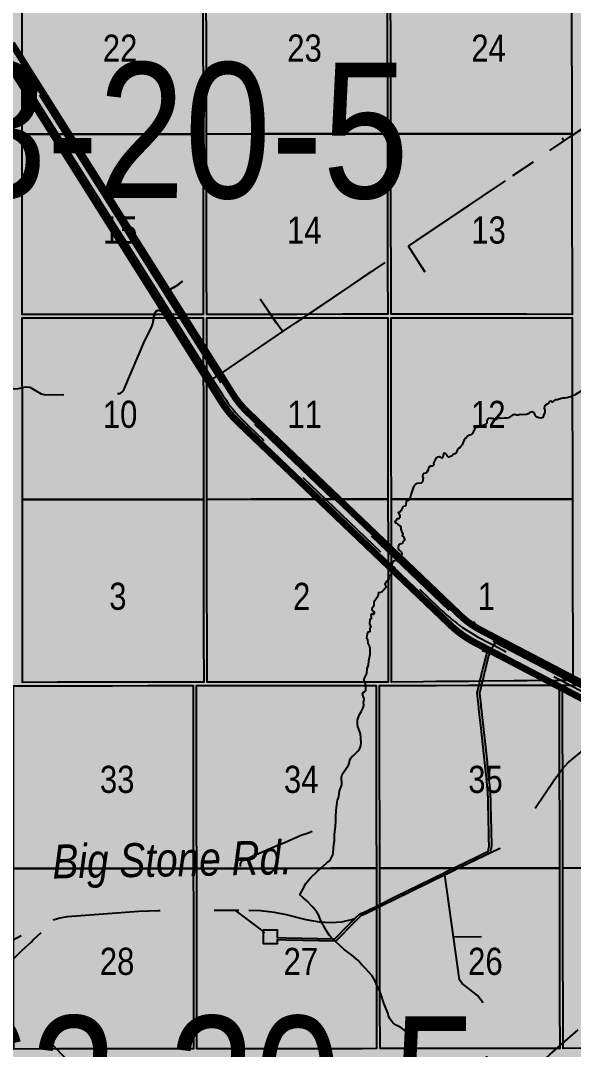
# Model space of a CAD drawing. Extents: x 507565 to 531726, y 6009554 to 6022365.
# Drawn here: x 523046.4 to 523209.6, y 6015680.3 to 6015983.8 of the extents above; entities that cross this region are included whole.
import ezdxf

# ---------------------------------------------------------------- set-up
doc = ezdxf.new("R2010")
doc.units = 0
doc.header["$LTSCALE"] = 5
doc.linetypes.add('DASHED2', pattern=[9.525, 6.35, -3.175])
for name, color, linetype in [('L-TITLEDB-T', 4, 'Continuous'), ('Quarters', 8, 'Continuous'), ('RoadSeg', 57, 'DASHED2'), ('ROE', 35, 'Continuous'), ('ROUTE-MAP-HWY', 2, 'Continuous'), ('T-WATER', 160, 'Continuous')]:
    doc.layers.add(name, color=color, linetype=linetype)
doc.layers.add('ROUTE-MAP-BACKGROUND-H', color=7, linetype='Continuous', true_color=0xf0ebff)
doc.styles.add('120', font='ARIALN.TTF', dxfattribs={"height": 13})
doc.styles.add('80L', font='ARIALN.TTF', dxfattribs={"height": 10})

msp = doc.modelspace()

# ---------------------------------------------------------------- hatches: boundary and pattern name
at = {"layer": 'ROUTE-MAP-BACKGROUND-H'}
h = msp.add_hatch(color=256, dxfattribs=at)
h.dxf.hatch_style = 1
h.paths.add_polyline_path([(523871.081, 6016124.178), (523873.071, 6015800.356), (523917.515, 6015800.58), (523923.823, 6014811.294), (522926.315, 6014807.962), (522925.895, 6015778.478), (522873.584, 6015778.442), (522873.69, 6016121.495)])

# ---------------------------------------------------------------- linework, layer by layer
at = {"layer": 'Quarters'}
for points in [[(523100.259, 6015963.727), (523100.274, 6015950.338), (523086.838, 6015950.328), (523073.403, 6015950.318), (523059.968, 6015950.308), (523046.867, 6015950.299), (523046.857, 6015963.688), (523046.847, 6015977.078), (523046.837, 6015990.467), (523046.827, 6016003.857), (523059.923, 6016003.867), (523073.353, 6016003.877), (523086.784, 6016003.887), (523100.214, 6016003.896), (523100.229, 6015990.507), (523100.244, 6015977.117), (523100.259, 6015963.727)], [(523154.665, 6015963.767), (523154.684, 6015950.378), (523141.249, 6015950.368), (523127.814, 6015950.358), (523114.378, 6015950.348), (523101.278, 6015950.338), (523101.263, 6015963.728), (523101.248, 6015977.118), (523101.233, 6015990.508), (523101.218, 6016003.897), (523114.314, 6016003.907), (523127.745, 6016003.917), (523141.175, 6016003.927), (523154.605, 6016003.936), (523154.625, 6015990.547), (523154.645, 6015977.157), (523154.665, 6015963.767)], [(523209.07, 6015963.752), (523209.095, 6015950.362), (523195.66, 6015950.366), (523182.224, 6015950.37), (523168.789, 6015950.374), (523155.689, 6015950.377), (523155.669, 6015963.767), (523155.649, 6015977.157), (523155.629, 6015990.547), (523155.61, 6016003.936), (523168.705, 6016003.932), (523182.136, 6016003.929), (523195.566, 6016003.925), (523208.997, 6016003.921), (523209.021, 6015990.531), (523209.046, 6015977.142), (523209.07, 6015963.752)], [(523100.318, 6015910.168), (523100.333, 6015897.114), (523086.893, 6015897.104), (523073.453, 6015897.094), (523060.012, 6015897.084), (523046.907, 6015897.075), (523046.898, 6015910.13), (523046.888, 6015923.519), (523046.877, 6015936.909), (523046.867, 6015950.299), (523059.968, 6015950.308), (523073.403, 6015950.318), (523086.838, 6015950.328), (523100.274, 6015950.338), (523100.288, 6015936.948), (523100.303, 6015923.558), (523100.318, 6015910.168)], [(523154.743, 6015910.208), (523154.762, 6015897.154), (523141.322, 6015897.144), (523127.882, 6015897.134), (523114.442, 6015897.124), (523101.337, 6015897.114), (523101.322, 6015910.169), (523101.308, 6015923.559), (523101.293, 6015936.949), (523101.278, 6015950.338), (523114.378, 6015950.348), (523127.814, 6015950.358), (523141.249, 6015950.368), (523154.684, 6015950.378), (523154.704, 6015936.988), (523154.724, 6015923.598), (523154.743, 6015910.208)], [(523209.169, 6015910.193), (523209.193, 6015897.138), (523195.752, 6015897.142), (523182.312, 6015897.146), (523168.872, 6015897.149), (523155.767, 6015897.153), (523155.748, 6015910.208), (523155.728, 6015923.598), (523155.708, 6015936.988), (523155.689, 6015950.377), (523168.789, 6015950.374), (523182.224, 6015950.37), (523195.66, 6015950.366), (523209.095, 6015950.362), (523209.12, 6015936.972), (523209.144, 6015923.583), (523209.169, 6015910.193)], [(523100.378, 6015855.94), (523100.393, 6015842.551), (523086.948, 6015842.541), (523073.503, 6015842.531), (523060.058, 6015842.522), (523046.948, 6015842.512), (523046.938, 6015855.902), (523046.928, 6015869.291), (523046.918, 6015882.681), (523046.908, 6015896.071), (523060.013, 6015896.08), (523073.454, 6015896.09), (523086.894, 6015896.1), (523100.334, 6015896.109), (523100.349, 6015882.72), (523100.363, 6015869.33), (523100.378, 6015855.94)], [(523154.823, 6015855.98), (523154.843, 6015842.59), (523141.398, 6015842.58), (523127.953, 6015842.571), (523114.508, 6015842.561), (523101.398, 6015842.551), (523101.383, 6015855.941), (523101.368, 6015869.331), (523101.353, 6015882.72), (523101.338, 6015896.11), (523114.443, 6015896.12), (523127.884, 6015896.129), (523141.324, 6015896.139), (523154.764, 6015896.149), (523154.784, 6015882.759), (523154.803, 6015869.37), (523154.823, 6015855.98)], [(523209.268, 6015855.964), (523209.293, 6015842.575), (523195.848, 6015842.578), (523182.403, 6015842.582), (523168.957, 6015842.586), (523155.847, 6015842.59), (523155.827, 6015855.98), (523155.808, 6015869.369), (523155.788, 6015882.759), (523155.768, 6015896.149), (523168.874, 6015896.145), (523182.314, 6015896.141), (523195.754, 6015896.137), (523209.194, 6015896.134), (523209.219, 6015882.744), (523209.244, 6015869.354), (523209.268, 6015855.964)], [(523100.438, 6015802.184), (523100.454, 6015788.596), (523098.33, 6015788.595), (523097.326, 6015788.594), (523087.004, 6015788.587), (523083.984, 6015788.585), (523073.554, 6015788.577), (523070.642, 6015788.575), (523060.104, 6015788.568), (523057.301, 6015788.566), (523046.989, 6015788.558), (523046.979, 6015802.146), (523046.969, 6015815.733), (523046.959, 6015829.123), (523046.948, 6015842.512), (523060.058, 6015842.522), (523073.503, 6015842.531), (523086.948, 6015842.541), (523100.393, 6015842.551), (523100.408, 6015829.161), (523100.423, 6015815.771), (523100.438, 6015802.184)], [(523154.903, 6015802.223), (523154.924, 6015788.636), (523152.346, 6015788.634), (523151.342, 6015788.633), (523141.473, 6015788.626), (523138.005, 6015788.624), (523128.023, 6015788.616), (523124.668, 6015788.614), (523114.573, 6015788.607), (523111.332, 6015788.604), (523101.458, 6015788.597), (523101.443, 6015802.185), (523101.427, 6015815.772), (523101.412, 6015829.162), (523101.398, 6015842.551), (523114.508, 6015842.561), (523127.953, 6015842.571), (523141.398, 6015842.58), (523154.843, 6015842.59), (523154.862, 6015829.201), (523154.882, 6015815.811), (523154.903, 6015802.223)], [(523165.348, 6015788.73), (523155.928, 6015788.645), (523155.907, 6015802.228), (523155.887, 6015815.811), (523155.867, 6015829.2), (523155.847, 6015842.59), (523168.957, 6015842.586), (523182.403, 6015842.582), (523195.848, 6015842.578), (523209.293, 6015842.575), (523209.317, 6015829.185), (523209.342, 6015815.795), (523209.366, 6015802.46), (523209.39, 6015789.125), (523206.362, 6015789.098), (523205.358, 6015789.089), (523195.941, 6015789.004), (523192.021, 6015788.969), (523182.492, 6015788.883), (523178.684, 6015788.849), (523169.042, 6015788.763), (523165.348, 6015788.73)], [(523057.347, 6015733.605), (523044.335, 6015733.591), (523044.325, 6015746.98), (523044.315, 6015760.369), (523044.305, 6015773.956), (523044.294, 6015787.543), (523045.985, 6015787.545), (523046.99, 6015787.546), (523057.301, 6015787.557), (523060.105, 6015787.56), (523070.643, 6015787.571), (523073.555, 6015787.574), (523083.985, 6015787.585), (523087.005, 6015787.588), (523097.327, 6015787.599), (523097.342, 6015774.011), (523097.356, 6015760.424), (523097.371, 6015747.035), (523097.385, 6015733.645), (523084.039, 6015733.632), (523070.693, 6015733.618), (523057.347, 6015733.605)], [(523151.4, 6015747.091), (523151.419, 6015733.702), (523138.078, 6015733.687), (523124.737, 6015733.673), (523111.395, 6015733.66), (523098.389, 6015733.646), (523098.375, 6015747.036), (523098.36, 6015760.425), (523098.346, 6015774.012), (523098.331, 6015787.6), (523100.455, 6015787.602), (523101.459, 6015787.603), (523111.333, 6015787.613), (523114.574, 6015787.617), (523124.67, 6015787.627), (523128.025, 6015787.631), (523138.006, 6015787.641), (523141.475, 6015787.645), (523151.343, 6015787.656), (523151.362, 6015774.068), (523151.381, 6015760.481), (523151.4, 6015747.091)], [(523205.43, 6015747.149), (523205.454, 6015733.759), (523192.112, 6015733.745), (523178.771, 6015733.731), (523165.43, 6015733.716), (523152.423, 6015733.703), (523152.404, 6015747.092), (523152.385, 6015760.482), (523152.366, 6015774.069), (523152.348, 6015787.657), (523154.925, 6015787.659), (523155.929, 6015787.661), (523165.349, 6015787.671), (523169.044, 6015787.674), (523178.686, 6015787.685), (523182.494, 6015787.689), (523192.023, 6015787.699), (523195.943, 6015787.703), (523205.36, 6015787.713), (523205.383, 6015774.126), (523205.406, 6015760.538), (523205.43, 6015747.149)], [(523219.464, 6015733.797), (523206.458, 6015733.762), (523206.434, 6015747.151), (523206.411, 6015760.541), (523206.387, 6015774.132), (523206.364, 6015787.723), (523209.393, 6015787.751), (523210.397, 6015787.761), (523219.365, 6015787.845), (523223.515, 6015787.884), (523232.701, 6015787.971), (523236.969, 6015788.011), (523246.037, 6015788.097), (523250.423, 6015788.138), (523259.373, 6015788.223), (523259.402, 6015774.454), (523259.431, 6015760.686), (523259.46, 6015747.296), (523259.488, 6015733.906), (523246.147, 6015733.87), (523232.805, 6015733.834), (523219.464, 6015733.797)], [(523097.428, 6015693.477), (523097.442, 6015680.422), (523084.092, 6015680.409), (523070.742, 6015680.396), (523057.391, 6015680.383), (523044.376, 6015680.37), (523044.366, 6015693.424), (523044.356, 6015706.813), (523044.346, 6015720.202), (523044.335, 6015733.591), (523057.347, 6015733.605), (523070.693, 6015733.618), (523084.039, 6015733.632), (523097.385, 6015733.645), (523097.399, 6015720.256), (523097.414, 6015706.866), (523097.428, 6015693.477)], [(523151.476, 6015693.533), (523151.495, 6015680.478), (523147.189, 6015680.473), (523138.149, 6015680.464), (523124.803, 6015680.45), (523111.457, 6015680.437), (523098.446, 6015680.423), (523098.432, 6015693.478), (523098.418, 6015706.868), (523098.404, 6015720.257), (523098.389, 6015733.646), (523111.395, 6015733.66), (523124.737, 6015733.673), (523138.078, 6015733.687), (523151.419, 6015733.702), (523151.438, 6015720.312), (523151.457, 6015706.922), (523151.476, 6015693.533)], [(523205.524, 6015693.59), (523205.547, 6015680.535), (523192.202, 6015680.521), (523178.856, 6015680.507), (523165.51, 6015680.493), (523152.499, 6015680.479), (523152.48, 6015693.534), (523152.461, 6015706.924), (523152.442, 6015720.313), (523152.423, 6015733.703), (523165.43, 6015733.716), (523178.771, 6015733.731), (523192.112, 6015733.745), (523205.454, 6015733.759), (523205.477, 6015720.369), (523205.501, 6015706.98), (523205.524, 6015693.59)], [(523219.563, 6015680.573), (523206.552, 6015680.538), (523206.529, 6015693.592), (523206.505, 6015706.982), (523206.481, 6015720.372), (523206.458, 6015733.762), (523219.464, 6015733.797), (523232.805, 6015733.834), (523246.147, 6015733.87), (523259.488, 6015733.906), (523259.516, 6015720.517), (523259.544, 6015707.127), (523259.573, 6015693.737), (523259.6, 6015680.682), (523246.254, 6015680.646), (523232.909, 6015680.61), (523219.563, 6015680.573)]]:
    msp.add_lwpolyline(points, close=True, dxfattribs=at)
at = {"layer": 'RoadSeg'}
for p, q in [((523049.996, 6015962.145), (523092.581, 6015894.614)), ((523174.223, 6015713.483), (523171.659, 6015731.732))]:
    msp.add_line(p, q, dxfattribs=at)
at = {"layer": 'RoadSeg', "flags": 128}
for points in [[(523010.052, 6015992.473), (523011.251, 6015992.34), (523014.448, 6015992.407), (523015.114, 6015992.573), (523018.91, 6015995.437), (523019.343, 6015995.803), (523019.643, 6015996.636), (523019.676, 6016000.232), (523020.009, 6016001.131), (523021.607, 6016002.33), (523023.862, 6016003.716), (523049.996, 6015962.145), (523051.395, 6015962.937), (523025.18, 6016004.526), (523013.709, 6016022.752), (523012.368, 6016021.921), (523000.846, 6016040.193), (523000.145, 6016041.314), (522999.44, 6016042.467), (522998.844, 6016043.485), (522998.202, 6016044.643), (522997.662, 6016045.667), (522997.069, 6016046.831), (522996.523, 6016047.967), (522995.993, 6016049.134), (522995.511, 6016050.247), (522995.042, 6016051.377), (522989.437, 6016064.997), (522983.405, 6016079.663), (522966.076, 6016121.744)], [(523094.435, 6015894.616), (523051.395, 6015962.937), (523052.31, 6015963.535), (523053.742, 6015964.335), (523054.142, 6015964.201)], [(523206.258, 6015949.249), (523206.89, 6015948.317), (523208.722, 6015949.582), (523226.671, 6015961.704), (523229.435, 6015957.641)], [(523123.806, 6015892.039), (523143.72, 6015905.46), (523160.903, 6015917.215), (523206.89, 6015948.317)], [(523062.704, 6015941.993), (523102.998, 6015878.094), (523104.323, 6015878.922), (523107.774, 6015873.443), (523108.308, 6015872.617), (523108.866, 6015871.795), (523109.542, 6015870.869), (523110.325, 6015869.901), (523111.048, 6015869.057), (523111.874, 6015868.178), (523112.846, 6015867.234), (523113.876, 6015866.252), (523174.63, 6015808.19), (523175.483, 6015807.389), (523176.253, 6015806.685), (523176.99, 6015806.058), (523177.751, 6015805.46), (523178.539, 6015804.889), (523179.474, 6015804.264), (523180.324, 6015803.733), (523181.189, 6015803.228), (523182.321, 6015802.615), (523183.233, 6015802.128), (523186.616, 6015800.36), (523245.594, 6015769.509), (523335.105, 6015722.772), (523351.049, 6015714.387), (523384.331, 6015696.995), (523391.076, 6015693.468), (523391.95, 6015693.009), (523392.77, 6015692.56), (523393.5, 6015692.132), (523394.323, 6015691.625), (523395.172, 6015691.077), (523462.862, 6015646.166), (523462.012, 6015644.777), (523475.104, 6015636.091), (523474.525, 6015635.294)], [(523096.031, 6015894.619), (523090.472, 6015903.362), (523090.239, 6015903.928), (523090.439, 6015904.427), (523092.637, 6015905.626), (523094.235, 6015906.925), (523092.637, 6015905.626), (523090.439, 6015904.427), (523090.239, 6015903.928), (523090.472, 6015903.362), (523097.799, 6015891.84), (523101.728, 6015885.346), (523105.624, 6015879.718), (523105.225, 6015879.452), (523104.323, 6015878.922), (523064.588, 6015941.995)], [(523127.702, 6015894.665), (523143.72, 6015905.46), (523160.903, 6015917.215), (523165.731, 6015909.689), (523160.903, 6015917.215), (523197.819, 6015942.182)], [(523029.701, 6015894.523), (523029.466, 6015895.669), (523029.733, 6015901.996), (523029.599, 6015904.361), (523026.403, 6015910.987), (523025.57, 6015912.053), (523024.538, 6015912.919), (523017.445, 6015917.647), (523014.648, 6015920.378), (523014.181, 6015921.111), (523012.483, 6015926.439), (523010.518, 6015930.734), (523012.483, 6015926.439), (523014.181, 6015921.111), (523014.648, 6015920.378), (523017.445, 6015917.647), (523024.538, 6015912.919), (523025.57, 6015912.053), (523026.403, 6015910.987), (523029.599, 6015904.361), (523029.733, 6015901.996), (523029.466, 6015895.669), (523029.733, 6015894.371), (523030.565, 6015892.905), (523038.99, 6015880.517), (523041.887, 6015876.721), (523043.219, 6015875.689), (523044.551, 6015875.156), (523045.75, 6015875.256), (523047.848, 6015875.756), (523049.113, 6015875.622), (523052.443, 6015873.724), (523053.742, 6015873.391), (523075.82, 6015873.824), (523076.42, 6015874.224), (523076.853, 6015874.823), (523083.113, 6015889.375), (523084.978, 6015893.105), (523085.411, 6015894.304), (523085.744, 6015896.468), (523086.077, 6015897.468), (523086.41, 6015898.034), (523087.209, 6015898.366), (523088.108, 6015898.033), (523089.14, 6015896.768), (523101.095, 6015877.754), (523101.562, 6015877.454), (523102.227, 6015877.587), (523102.998, 6015878.094), (523105.487, 6015874.126), (523106.17, 6015873.07), (523106.845, 6015872.071), (523107.609, 6015870.986), (523108.304, 6015870.06), (523109.112, 6015869.052), (523109.947, 6015868.068), (523110.729, 6015867.205), (523111.621, 6015866.282), (523112.573, 6015865.339), (523113.516, 6015864.432), (523169.654, 6015810.778), (523170.583, 6015809.9), (523171.417, 6015809.126), (523172.31, 6015808.324), (523173.186, 6015807.572), (523174.101, 6015806.824), (523175.03, 6015806.1), (523176.008, 6015805.369), (523176.879, 6015804.754), (523177.898, 6015804.074), (523178.925, 6015803.423), (523180.148, 6015802.679), (523181.308, 6015802.026), (523182.425, 6015801.428), (523183.554, 6015800.83), (523186.128, 6015799.483), (523245.152, 6015768.598), (523244.486, 6015767.33), (523244.986, 6015766.963), (523257.24, 6015760.47)], [(523105.624, 6015879.718), (523123.806, 6015892.039), (523122.707, 6015893.405), (523113.217, 6015907.458), (523121.862, 6015894.656)], [(523090.497, 6015894.611), (523089.14, 6015896.768), (523088.108, 6015898.033), (523087.209, 6015898.366), (523086.41, 6015898.034), (523086.077, 6015897.468), (523085.744, 6015896.468), (523085.457, 6015894.603)], [(523182.648, 6015797.966), (523183.913, 6015797.6), (523184.379, 6015797.633), (523185.112, 6015798.133), (523185.412, 6015798.566), (523186.128, 6015799.483), (523186.616, 6015800.36), (523186.944, 6015801.529), (523186.377, 6015802.262), (523180.65, 6015805.359), (523180.317, 6015805.659), (523180.184, 6015806.025), (523180.45, 6015806.558)], [(523221.543, 6015748.449), (523221.776, 6015750.646), (523222.308, 6015751.579), (523235.029, 6015764.533), (523236.128, 6015765.865), (523238.359, 6015769.361), (523226.604, 6015775.488), (523225.672, 6015775.755), (523224.206, 6015775.854), (523222.408, 6015775.255), (523211.786, 6015768.062), (523208.289, 6015765.232), (523206.757, 6015763.533), (523203.76, 6015759.471), (523193.304, 6015744.086), (523191.839, 6015742.355), (523190.973, 6015741.589), (523190.041, 6015740.823), (523187.709, 6015739.457), (523171.659, 6015731.732), (523146.717, 6015719.444), (523144.352, 6015718.545), (523141.122, 6015717.812), (523138.125, 6015717.579), (523134.629, 6015717.845), (523130.666, 6015718.478), (523124.938, 6015719.943), (523121.309, 6015720.676), (523117.213, 6015721.109), (523110.852, 6015721.375), (523110.686, 6015722.641), (523110.719, 6015724.739), (523111.052, 6015731.266), (523111.352, 6015734.962), (523111.652, 6015735.728), (523112.151, 6015736.094), (523122.541, 6015740.623), (523124.106, 6015741.156), (523129.467, 6015743.52), (523131.099, 6015744.019), (523132.431, 6015744.619)], [(523056.073, 6015718.478), (523058.038, 6015719.077), (523060.302, 6015719.511), (523081.315, 6015721.076), (523087.009, 6015721.242), (523109.753, 6015721.375), (523110.852, 6015721.375)], [(523118.511, 6015714.515), (523117.179, 6015715.714), (523109.753, 6015721.375)], [(523137.992, 6015607.921), (523139.99, 6015626.003), (523140.29, 6015629.999), (523139.291, 6015629.999), (523119.81, 6015632.131), (523115.881, 6015632.697), (523114.349, 6015633.229), (523113.416, 6015633.962), (523110.519, 6015636.826), (523106.823, 6015640.356), (523088.441, 6015658.271), (523081.248, 6015665.897), (523080.149, 6015666.796), (523079.483, 6015667.163), (523077.985, 6015667.429), (523070.559, 6015667.395), (523069.094, 6015668.128), (523053.576, 6015683.879), (523051.944, 6015685.444), (523048.248, 6015688.441), (523036.792, 6015699.663), (523046.782, 6015709.454), (523049.679, 6015711.951), (523050.013, 6015712.484), (523055.74, 6015717.646), (523056.073, 6015718.478), (523053.576, 6015717.346), (523030.066, 6015705.125), (523013.382, 6015696.8), (522995.5, 6015689.107), (522993.402, 6015688.075), (522991.104, 6015686.643), (522974.254, 6015675.987), (522969.726, 6015673.223), (522969.226, 6015673.156), (522960.501, 6015667.595), (522955.107, 6015663.632), (522948.014, 6015658.005), (522946.182, 6015656.306), (522938.556, 6015650.446), (522929.366, 6015643.486), (522926.935, 6015641.222), (522925.955, 6015639.983)], [(523185.345, 6015646.583), (523184.313, 6015671.957), (523184.246, 6015673.19), (523183.58, 6015692.204), (523182.848, 6015694.069), (523181.283, 6015696.2), (523176.787, 6015699.663), (523175.921, 6015700.796), (523174.223, 6015713.483), (523182.448, 6015713.55)], [(523184.313, 6015671.957), (523195.302, 6015672.424), (523195.968, 6015672.657), (523202.595, 6015678.751), (523215.049, 6015689.54), (523215.682, 6015689.807)]]:
    msp.add_lwpolyline(points, dxfattribs=at)
at = {"layer": 'ROE'}
msp.add_lwpolyline([(523144.907, 6015717.731), (523139.467, 6015712.191), (523124.763, 6015712.511), (523122.129, 6015712.569), (523122.129, 6015712.319), (523122.13, 6015711.451), (523118.519, 6015711.446), (523118.072, 6015711.446), (523118.071, 6015712.086), (523118.07, 6015712.963), (523118.07, 6015713.486), (523118.069, 6015714.57), (523118.068, 6015715.421), (523118.067, 6015715.502), (523120.604, 6015715.506), (523122.128, 6015715.508), (523122.127, 6015714.495), (523122.128, 6015713.239), (523124.762, 6015713.18), (523138.851, 6015712.868), (523139.192, 6015712.861), (523143.41, 6015717.195), (523143.491, 6015717.279), (523143.734, 6015717.528), (523143.807, 6015717.603), (523144.536, 6015718.321), (523145.57, 6015719.339), (523146.405, 6015720.164), (523146.425, 6015720.175), (523146.712, 6015720.302), (523147.007, 6015720.427), (523147.066, 6015720.454), (523147.085, 6015720.462), (523147.985, 6015720.879), (523151.435, 6015722.533), (523151.739, 6015722.679), (523152.438, 6015723.029), (523156.874, 6015725.247), (523171.826, 6015732.558), (523172.141, 6015732.712), (523174.214, 6015733.725), (523178.768, 6015735.952), (523180.45, 6015736.774), (523180.898, 6015736.993), (523183.68, 6015738.354), (523184.391, 6015738.705), (523184.477, 6015739.134), (523184.525, 6015739.371), (523184.531, 6015739.405), (523184.547, 6015739.484), (523184.577, 6015739.634), (523184.597, 6015739.733), (523184.672, 6015740.106), (523184.698, 6015740.238), (523184.638, 6015742.569), (523184.636, 6015742.625), (523184.612, 6015743.555), (523184.611, 6015743.61), (523184.604, 6015744.195), (523184.589, 6015745.389), (523184.565, 6015747.206), (523184.554, 6015748.088), (523184.551, 6015748.302), (523184.551, 6015748.324), (523184.533, 6015748.972), (523184.452, 6015752.112), (523184.434, 6015752.779), (523184.421, 6015753.28), (523184.397, 6015754.232), (523184.395, 6015754.279), (523184.372, 6015754.781), (523184.348, 6015755.295), (523184.325, 6015755.802), (523184.31, 6015756.134), (523184.267, 6015757.076), (523183.892, 6015760.515), (523183.615, 6015763.062), (523183.518, 6015763.948), (523182.221, 6015775.848), (523182.149, 6015776.51), (523181.689, 6015780.73), (523181.635, 6015781.225), (523181.57, 6015781.821), (523181.527, 6015782.219), (523181.459, 6015782.84), (523181.176, 6015785.44), (523181.72, 6015787.688), (523182.008, 6015788.879), (523182.438, 6015790.66), (523182.488, 6015790.866), (523182.597, 6015791.315), (523182.742, 6015791.915), (523182.861, 6015792.408), (523183.297, 6015794.21), (523183.414, 6015794.693), (523183.912, 6015796.75), (523184.376, 6015797.609), (523184.649, 6015798.114), (523185.243, 6015797.803), (523184.542, 6015796.507), (523183.505, 6015792.214), (523183.487, 6015792.141), (523183.367, 6015791.649), (523183.222, 6015791.049), (523182.699, 6015788.885), (523182.493, 6015788.035), (523182.409, 6015787.689), (523181.855, 6015785.396), (523182.236, 6015781.894), (523182.301, 6015781.298), (523182.355, 6015780.802), (523184.077, 6015765.004), (523184.174, 6015764.118), (523184.566, 6015760.516), (523184.825, 6015758.139), (523184.916, 6015757.301), (523184.935, 6015757.128), (523184.937, 6015757.101), (523184.979, 6015756.161), (523184.995, 6015755.829), (523185.018, 6015755.322), (523185.041, 6015754.822), (523185.044, 6015754.756), (523185.066, 6015754.254), (523185.09, 6015753.255), (523185.101, 6015752.755), (523185.115, 6015752.088), (523185.185, 6015748.989), (523185.376, 6015740.454), (523185.38, 6015740.271), (523185.284, 6015739.777), (523185.189, 6015739.286), (523185.15, 6015739.08), (523185.12, 6015738.923), (523185.075, 6015738.692), (523184.982, 6015738.216), (523184.6, 6015738.028), (523178.769, 6015735.18), (523175.796, 6015733.727), (523172.244, 6015731.991), (523171.929, 6015731.838), (523152.439, 6015722.316), (523151.436, 6015721.825), (523148.274, 6015720.281), (523146.824, 6015719.634), (523145.975, 6015718.797), (523145.73, 6015718.556), (523145.416, 6015718.247), (523145.338, 6015718.169), (523144.961, 6015717.786), (523144.907, 6015717.731)], close=True, dxfattribs=at)
at = {"layer": 'ROUTE-MAP-HWY', "const_width": 2}
for points in [[(523043.818, 6015977.075), (523045.845, 6015973.86), (523046.851, 6015972.265), (523049.729, 6015967.699), (523052.17, 6015963.826), (523052.255, 6015963.692), (523052.528, 6015963.259), (523057.528, 6015955.327), (523058.582, 6015953.654), (523059.467, 6015952.252), (523060.692, 6015950.308), (523063.786, 6015945.4), (523064.053, 6015944.976), (523068.907, 6015937.276), (523073.422, 6015930.114), (523076.939, 6015924.534), (523077.565, 6015923.541), (523078.942, 6015921.357), (523088.572, 6015906.081), (523089.8, 6015904.132), (523093.223, 6015898.703), (523093.489, 6015898.28), (523094.228, 6015897.109), (523094.86, 6015896.105), (523098.31, 6015890.633), (523100.343, 6015887.407), (523101.35, 6015885.808), (523103.672, 6015882.126), (523103.907, 6015881.753), (523103.981, 6015881.636), (523104.027, 6015881.563), (523104.211, 6015881.272), (523104.26, 6015881.194), (523104.313, 6015881.109), (523104.53, 6015880.765), (523104.58, 6015880.686), (523104.797, 6015880.342), (523104.847, 6015880.263), (523105.117, 6015879.834), (523105.167, 6015879.755), (523105.475, 6015879.267), (523105.522, 6015879.191), (523105.661, 6015878.971), (523109.021, 6015873.641), (523109.128, 6015873.472), (523109.154, 6015873.432), (523109.264, 6015873.262), (523109.289, 6015873.225), (523109.402, 6015873.053), (523109.425, 6015873.018), (523109.541, 6015872.845), (523109.563, 6015872.813), (523109.683, 6015872.639), (523109.703, 6015872.609), (523109.826, 6015872.433), (523109.845, 6015872.406), (523109.971, 6015872.229), (523109.988, 6015872.205), (523110.117, 6015872.027), (523110.134, 6015872.004), (523110.266, 6015871.825), (523110.28, 6015871.805), (523110.416, 6015871.625), (523110.429, 6015871.607), (523110.568, 6015871.426), (523110.579, 6015871.411), (523110.721, 6015871.229), (523110.731, 6015871.216), (523110.883, 6015871.024), (523111.039, 6015870.831), (523111.196, 6015870.64), (523111.355, 6015870.449), (523111.516, 6015870.26), (523111.679, 6015870.073), (523111.843, 6015869.886), (523112.008, 6015869.702), (523112.175, 6015869.518), (523112.342, 6015869.338), (523112.5, 6015869.172), (523112.522, 6015869.148), (523112.658, 6015869.006), (523112.696, 6015868.968), (523112.818, 6015868.842), (523112.871, 6015868.789), (523112.98, 6015868.679), (523113.047, 6015868.611), (523113.142, 6015868.517), (523113.226, 6015868.436), (523113.306, 6015868.357), (523113.405, 6015868.261), (523113.471, 6015868.198), (523125.818, 6015856.403), (523127.937, 6015854.378), (523139.757, 6015843.087), (523140.288, 6015842.579), (523152.698, 6015830.724), (523152.962, 6015830.472), (523153.14, 6015830.302), (523154.863, 6015828.656), (523155.869, 6015827.695), (523166.167, 6015817.857), (523168.313, 6015815.806), (523169.631, 6015814.547), (523169.776, 6015814.409), (523174.685, 6015809.718), (523175.03, 6015809.388), (523175.567, 6015808.878), (523176.02, 6015808.444), (523176.046, 6015808.42), (523176.146, 6015808.325), (523176.22, 6015808.255), (523176.325, 6015808.157), (523176.396, 6015808.092), (523176.505, 6015807.992), (523176.573, 6015807.93), (523176.687, 6015807.827), (523176.751, 6015807.77), (523176.87, 6015807.665), (523176.931, 6015807.611), (523177.054, 6015807.504), (523177.112, 6015807.454), (523177.24, 6015807.344), (523177.294, 6015807.298), (523177.427, 6015807.186), (523177.478, 6015807.144), (523177.616, 6015807.03), (523177.663, 6015806.991), (523177.806, 6015806.876), (523177.849, 6015806.841), (523177.997, 6015806.723), (523178.037, 6015806.691), (523178.19, 6015806.572), (523178.226, 6015806.544), (523178.384, 6015806.422), (523178.416, 6015806.397), (523178.579, 6015806.275), (523178.607, 6015806.253), (523178.775, 6015806.129), (523178.8, 6015806.11), (523178.973, 6015805.984), (523178.994, 6015805.969), (523179.172, 6015805.842), (523179.189, 6015805.83), (523179.341, 6015805.724), (523179.384, 6015805.694), (523179.542, 6015805.585), (523179.579, 6015805.559), (523179.745, 6015805.447), (523179.77, 6015805.43), (523179.782, 6015805.422), (523179.949, 6015805.311), (523179.966, 6015805.3), (523179.982, 6015805.289), (523180.135, 6015805.19), (523180.163, 6015805.172), (523180.184, 6015805.159), (523180.361, 6015805.045), (523180.386, 6015805.03), (523180.561, 6015804.919), (523180.589, 6015804.902), (523180.761, 6015804.796), (523180.794, 6015804.776), (523180.962, 6015804.675), (523181, 6015804.652), (523181.164, 6015804.555), (523181.203, 6015804.533), (523181.367, 6015804.437), (523181.412, 6015804.411), (523181.571, 6015804.319), (523181.622, 6015804.291), (523181.777, 6015804.205), (523181.833, 6015804.174), (523181.983, 6015804.092), (523182.045, 6015804.059), (523182.19, 6015803.981), (523182.266, 6015803.94), (523182.398, 6015803.87), (523182.415, 6015803.861), (523182.467, 6015803.834), (523183.746, 6015803.165), (523187.426, 6015801.242), (523187.658, 6015801.121), (523198.761, 6015795.312), (523199.823, 6015794.757), (523200.265, 6015794.526), (523209.389, 6015789.753), (523209.714, 6015789.584), (523210.395, 6015789.228), (523210.585, 6015789.128), (523213.151, 6015787.786)], [(523212.882, 6015783.348), (523206.366, 6015786.756), (523205.361, 6015787.281), (523204.537, 6015787.712), (523201.965, 6015789.058), (523198.362, 6015790.942), (523197.92, 6015791.173), (523196.88, 6015791.717), (523186.73, 6015797.025), (523186.582, 6015797.102), (523185.928, 6015797.445), (523185.337, 6015797.754), (523185.243, 6015797.803), (523184.649, 6015798.114), (523184.62, 6015798.128), (523184.515, 6015798.184), (523184.059, 6015798.422), (523182.475, 6015799.251), (523181.866, 6015799.569), (523180.517, 6015800.275), (523180.386, 6015800.344), (523180.276, 6015800.402), (523180.139, 6015800.476), (523180.035, 6015800.532), (523179.893, 6015800.61), (523179.796, 6015800.664), (523179.648, 6015800.747), (523179.558, 6015800.797), (523179.405, 6015800.885), (523179.321, 6015800.933), (523179.162, 6015801.026), (523179.085, 6015801.071), (523178.921, 6015801.168), (523178.85, 6015801.211), (523178.681, 6015801.313), (523178.617, 6015801.352), (523178.443, 6015801.46), (523178.385, 6015801.496), (523178.205, 6015801.609), (523178.154, 6015801.642), (523177.969, 6015801.76), (523177.924, 6015801.79), (523177.734, 6015801.913), (523177.695, 6015801.939), (523177.501, 6015802.069), (523177.468, 6015802.091), (523177.269, 6015802.226), (523177.242, 6015802.244), (523177.038, 6015802.385), (523177.017, 6015802.4), (523176.809, 6015802.546), (523176.794, 6015802.557), (523176.573, 6015802.715), (523176.352, 6015802.877), (523176.132, 6015803.04), (523175.914, 6015803.206), (523175.698, 6015803.371), (523175.685, 6015803.382), (523175.483, 6015803.54), (523175.464, 6015803.555), (523175.27, 6015803.71), (523175.245, 6015803.73), (523175.058, 6015803.882), (523175.028, 6015803.907), (523174.847, 6015804.056), (523174.812, 6015804.086), (523174.638, 6015804.232), (523174.598, 6015804.266), (523174.43, 6015804.409), (523174.385, 6015804.449), (523174.224, 6015804.589), (523174.174, 6015804.633), (523174.02, 6015804.77), (523173.964, 6015804.819), (523173.817, 6015804.952), (523173.757, 6015805.007), (523173.615, 6015805.137), (523173.581, 6015805.169), (523173.415, 6015805.323), (523173.217, 6015805.511), (523172.85, 6015805.861), (523172.256, 6015806.43), (523171.896, 6015806.776), (523163.364, 6015814.924), (523162.437, 6015815.808), (523155.877, 6015822.075), (523154.872, 6015823.036), (523150.159, 6015827.538), (523149.331, 6015828.329), (523148.553, 6015829.072), (523136.953, 6015840.154), (523134.419, 6015842.575), (523127.945, 6015848.76), (523123.015, 6015853.469), (523110.668, 6015865.264), (523110.472, 6015865.453), (523110.278, 6015865.643), (523110.085, 6015865.835), (523109.893, 6015866.029), (523109.704, 6015866.224), (523109.516, 6015866.421), (523109.329, 6015866.62), (523109.145, 6015866.82), (523108.961, 6015867.021), (523108.78, 6015867.224), (523108.6, 6015867.429), (523108.422, 6015867.635), (523108.246, 6015867.842), (523108.071, 6015868.051), (523107.899, 6015868.262), (523107.727, 6015868.474), (523107.558, 6015868.687), (523107.391, 6015868.902), (523107.225, 6015869.118), (523107.061, 6015869.334), (523106.906, 6015869.544), (523106.753, 6015869.754), (523106.601, 6015869.965), (523106.451, 6015870.178), (523106.303, 6015870.392), (523106.157, 6015870.607), (523106.012, 6015870.823), (523105.869, 6015871.04), (523105.728, 6015871.258), (523105.588, 6015871.478), (523102.124, 6015876.973), (523101.358, 6015878.188), (523100.352, 6015879.784), (523094.877, 6015888.47), (523090.066, 6015896.101), (523089.433, 6015897.105), (523088.258, 6015898.973), (523087.903, 6015899.537), (523087.806, 6015899.691), (523087.049, 6015900.891), (523085.139, 6015903.917), (523075.509, 6015919.193), (523073.429, 6015922.493), (523072.77, 6015923.538), (523065.474, 6015935.113), (523060.623, 6015942.808), (523060.357, 6015943.229), (523060.091, 6015943.652), (523056.034, 6015950.088), (523055.897, 6015950.305), (523046.857, 6015964.646), (523046.296, 6015965.536), (523045.851, 6015966.241), (523044.704, 6015968.061)]]:
    msp.add_lwpolyline(points, dxfattribs=at)
at = {"layer": 'T-WATER', "linetype": 'Continuous', "flags": 128}
for points in [[(523209.325, 6015873.275), (523209.565, 6015873.26), (523210.114, 6015873.389), (523210.329, 6015873.536), (523211.318, 6015874.212), (523211.786, 6015874.447), (523212.185, 6015874.717), (523212.449, 6015875.132), (523212.683, 6015875.374)], [(523209.325, 6015873.275), (523208.693, 6015872.781), (523207.634, 6015872.473), (523207.079, 6015872.372), (523206.476, 6015872.371), (523205.363, 6015872.12), (523204.843, 6015871.925), (523204.21, 6015871.884), (523203.808, 6015871.613), (523203.429, 6015871.256), (523202.963, 6015871.48), (523202.504, 6015871.362), (523202.2, 6015870.938), (523201.821, 6015870.631), (523201.376, 6015870.379), (523201.205, 6015870.182), (523201.056, 6015870.011), (523200.975, 6015869.421), (523201.098, 6015868.861), (523201.108, 6015868.24), (523200.714, 6015867.252), (523200.559, 6015866.691), (523200.027, 6015866.54), (523199.399, 6015866.575), (523198.903, 6015866.774), (523198.526, 6015867.119), (523198.011, 6015868.053), (523197.58, 6015868.357), (523197.03, 6015868.305), (523196.581, 6015868.059), (523196.183, 6015867.767), (523195.715, 6015867.541), (523194.453, 6015867.512), (523193.835, 6015867.586), (523193.349, 6015867.397), (523192.752, 6015867.43), (523192.191, 6015867.546), (523191.721, 6015867.479), (523191.324, 6015867.16), (523190.457, 6015866.626), (523189.932, 6015866.482), (523189.25, 6015866.495), (523188.109, 6015866.416), (523187.612, 6015866.623), (523187.131, 6015866.416), (523186.725, 6015866.129), (523185.649, 6015866.365), (523185.139, 6015866.404), (523184.623, 6015866.507), (523184.26, 6015866.176), (523184.066, 6015865.682), (523183.995, 6015865.037), (523183.609, 6015864.676), (523183.111, 6015864.478), (523182.453, 6015864.118), (523182.243, 6015864.004), (523181.771, 6015863.809), (523181.152, 6015863.792), (523180.659, 6015863.615), (523180.396, 6015863.262), (523180.228, 6015862.765), (523179.682, 6015861.899), (523179.282, 6015861.616), (523178.757, 6015861.445), (523178.348, 6015861.153), (523177.998, 6015860.82), (523177.6, 6015860.54), (523177.296, 6015860.152), (523176.707, 6015858.661), (523176.478, 6015858.225), (523176.125, 6015857.87), (523175.695, 6015857.595), (523175.356, 6015857.234), (523174.955, 6015856.239), (523174.559, 6015855.935), (523174.053, 6015855.753), (523173.757, 6015855.381), (523172.796, 6015854.947), (523172.408, 6015855.257), (523172.181, 6015855.701), (523171.859, 6015856.098), (523171.34, 6015856.137), (523171.154, 6015855.628), (523171.085, 6015854.996), (523170.832, 6015854.657), (523169.932, 6015855.119), (523169.393, 6015854.978), (523169.02, 6015854.681), (523168.814, 6015854.165), (523168.307, 6015853.237), (523168.346, 6015852.692)], [(523168.346, 6015852.692), (523167.992, 6015852.385), (523167.358, 6015852.35), (523166.948, 6015852.08), (523166.583, 6015851.051), (523166.353, 6015850.587), (523165.946, 6015850.301), (523165.434, 6015850.133), (523165.114, 6015849.78), (523164.99, 6015849.246), (523165.212, 6015848.797), (523165.001, 6015847.669), (523164.613, 6015847.361), (523163.457, 6015847.269), (523163.069, 6015846.991), (523162.416, 6015846.285), (523161.684, 6015844.212), (523161.502, 6015843.359), (523161.439, 6015843.047), (523161.186, 6015842.606), (523160.869, 6015842.257), (523160.356, 6015842.109), (523160.191, 6015841.578), (523159.983, 6015840.557), (523159.473, 6015840.395), (523159.121, 6015840.082), (523158.632, 6015839.181), (523158.352, 6015838.794), (523157.879, 6015838.691), (523158.304, 6015837.764), (523158.377, 6015837.173), (523158.05, 6015836.817), (523157.458, 6015836.812), (523157.23, 6015836.35), (523156.911, 6015835.981), (523157.202, 6015835.626), (523157.627, 6015835.385), (523157.971, 6015835.056), (523158.373, 6015834.785), (523158.637, 6015834.374), (523158.684, 6015833.754), (523158.822, 6015833.211), (523159.227, 6015832.308), (523159.046, 6015831.823), (523159.384, 6015831.459), (523159.591, 6015830.988), (523159.861, 6015830.573), (523159.21, 6015829.947), (523159.009, 6015829.475), (523158.461, 6015829.342), (523158.045, 6015829.103), (523157.809, 6015828.655), (523157.83, 6015828.061), (523158.108, 6015827.659), (523158.481, 6015827.347), (523158.796, 6015826.969), (523158.941, 6015826.458), (523158.821, 6015825.941), (523158.721, 6015825.836), (523157.514, 6015824.547), (523157.007, 6015824.391), (523156.429, 6015824.3), (523156.233, 6015823.793), (523155.967, 6015823.384), (523155.987, 6015822.952), (523156.827, 6015822.387), (523156.776, 6015822.095), (523156.738, 6015821.877), (523156.387, 6015821.541), (523156.111, 6015821.129), (523155.999, 6015820.848), (523155.797, 6015820.36), (523155.485, 6015819.98), (523155.105, 6015820.286), (523154.99, 6015819.906), (523154.964, 6015819.814), (523154.991, 6015819.697), (523155.092, 6015819.267), (523155.03, 6015818.687), (523154.993, 6015818.678), (523154.686, 6015818.603), (523154.386, 6015818.446), (523154.246, 6015817.883), (523153.909, 6015817.542), (523154.154, 6015817.165), (523154.304, 6015816.759), (523154.177, 6015816.561), (523153.764, 6015815.941), (523153.384, 6015815.666), (523153.095, 6015815.266), (523152.634, 6015815.073)], [(523152.634, 6015815.073), (523152.038, 6015814.991), (523151.837, 6015813.891), (523150.668, 6015812.246), (523150.714, 6015811.674), (523150.625, 6015811.119), (523150.096, 6015810.25), (523150.19, 6015809.738), (523150.614, 6015809.483), (523150.828, 6015809.013), (523150.527, 6015808.623), (523150.108, 6015808.723), (523149.8, 6015808.306), (523149.913, 6015807.841), (523149.926, 6015807.306), (523149.493, 6015807.07), (523149.421, 6015805.855), (523149.545, 6015805.294), (523149.788, 6015804.852), (523149.474, 6015804.485), (523149.532, 6015803.936), (523149.473, 6015803.46), (523148.922, 6015803.347), (523148.684, 6015802.892), (523148.522, 6015801.684), (523148.809, 6015801.292), (523148.947, 6015800.128), (523149.354, 6015799.175), (523149.452, 6015798.624), (523149.49, 6015797.303), (523149.448, 6015796.676), (523149.116, 6015794.892), (523148.984, 6015793.607), (523148.764, 6015793.104), (523148.605, 6015792.541), (523148.475, 6015791.197), (523147.779, 6015789.778), (523147.771, 6015789.365), (523147.768, 6015789.202), (523148.089, 6015788.394)], [(523141.475, 6015761.518), (523143.225, 6015764.097), (523143.39, 6015764.593), (523143.608, 6015765.736), (523143.848, 6015766.203), (523144.174, 6015766.563), (523144.552, 6015766.858), (523145.969, 6015768.231), (523146.516, 6015769.074), (523146.714, 6015769.534), (523146.852, 6015770.055), (523146.903, 6015770.659), (523146.872, 6015772.041), (523146.735, 6015773.369), (523146.586, 6015773.922), (523146, 6015775.533), (523145.87, 6015776.147), (523145.859, 6015776.802), (523145.892, 6015777.419), (523146.017, 6015777.972), (523146.422, 6015779.03), (523146.958, 6015779.878), (523147.406, 6015780.806), (523147.589, 6015781.289), (523147.708, 6015781.867), (523147.668, 6015782.563), (523147.813, 6015783.564), (523147.736, 6015784.031), (523147.497, 6015784.469), (523147.361, 6015785.05), (523147.563, 6015785.545), (523147.979, 6015785.827), (523148.299, 6015786.194), (523148.264, 6015787.578), (523148.167, 6015788.205), (523148.097, 6015788.386), (523148.089, 6015788.394)], [(523163.368, 6015680.192), (523163.06, 6015681.171), (523163.048, 6015681.193), (523162.089, 6015683.058), (523161.516, 6015683.938), (523160.902, 6015684.747), (523160.192, 6015685.463), (523159.454, 6015686.103), (523158.614, 6015686.676), (523157.221, 6015687.359), (523156.408, 6015687.975), (523156.061, 6015688.353), (523155.459, 6015689.175), (523155.208, 6015689.641), (523155.015, 6015690.169), (523154.857, 6015690.725), (523153.649, 6015693.889), (523152.71, 6015696.687), (523152.561, 6015697.135), (523151.698, 6015699.037), (523150.983, 6015700.618), (523150.188, 6015701.934), (523148.153, 6015704.229), (523147.074, 6015705.285), (523146.093, 6015706.446), (523144.735, 6015707.605), (523144.583, 6015707.735), (523141.838, 6015709.81), (523138.143, 6015713.2), (523137.499, 6015713.972), (523136.672, 6015715.241), (523135.903, 6015716.651), (523135.36, 6015717.501), (523134.331, 6015719.923), (523133.814, 6015720.752), (523133.243, 6015721.551), (523132.616, 6015722.332), (523130.927, 6015724.071), (523129.8, 6015724.989), (523128.845, 6015725.88), (523129.867, 6015727.783), (523130.307, 6015728.758), (523130.595, 6015729.219), (523131.886, 6015730.802), (523134.049, 6015732.892), (523135.652, 6015734.229), (523135.817, 6015734.381), (523136.765, 6015735.259), (523137.542, 6015735.865), (523137.86, 6015736.263), (523138.554, 6015737.682), (523138.678, 6015738.255), (523138.892, 6015740.666), (523139.112, 6015741.77), (523139.113, 6015743.705), (523139.407, 6015746.115), (523139.41, 6015747.473), (523139.497, 6015748.755), (523139.526, 6015750.789), (523139.878, 6015753.17), (523139.989, 6015753.76), (523140.301, 6015754.79), (523140.583, 6015756.525), (523141.126, 6015757.999), (523141.211, 6015758.563), (523141.118, 6015760.548), (523141.235, 6015761.082), (523141.29, 6015761.183), (523141.475, 6015761.518)]]:
    msp.add_lwpolyline(points, dxfattribs=at)

# ---------------------------------------------------------------- texts
at = {"layer": 'L-TITLEDB-T', "insert": (523055.407, 6015740.649), "char_height": 10.0001, "attachment_point": 1, "rotation": 1.06974, "style": '80L', "bg_fill": 1, "box_fill_scale": 1.15, "bg_fill_color": 256, "bg_fill_true_color": 15789055, "bg_fill_transparency": 0}
msp.add_mtext_dynamic_manual_height_columns('\\pi0.31769;{\\fArial Narrow|b0|i1|c0|p34;Big Stone Rd.}', width=69.68789, gutter_width=50.027, heights=[0], dxfattribs=at)
at = {"layer": 'RoadSeg', "style": '120'}
for s, height, p in [('22', 8.0042, (523070.678, 6015971.669)), ('23', 8.0042, (523125.119, 6015971.704)), ('24', 8.0042, (523179.438, 6015971.669)), ('15', 8.0042, (523070.704, 6015918.027)), ('14', 8.0042, (523125.03, 6015917.992)), ('13', 8.0042, (523179.439, 6015918.011)), ('10', 8.0042, (523070.678, 6015863.647)), ('11', 8.0042, (523125.182, 6015863.628)), ('12', 8.0042, (523179.362, 6015863.612)), ('3', 8.004, (523072.573, 6015809.954)), ('2', 8.004, (523126.837, 6015809.919)), ('1', 8.004, (523181.342, 6015809.935)), ('33', 8.0042, (523069.824, 6015755.935)), ('34', 8.0042, (523124.143, 6015755.935)), ('35', 8.0042, (523178.545, 6015755.935)), ('28', 8.0042, (523069.794, 6015702.242)), ('27', 8.0042, (523124.025, 6015702.207)), ('26', 8.0042, (523178.5, 6015702.233))]:
    msp.add_text(s, height=height, dxfattribs=at).set_placement(p)
for s, p in [('63-20-5', (523003.162, 6015931.511)), ('62-20-5', (523023.802, 6015650.173))]:
    msp.add_text(s, height=39.9833, rotation=359.95761, dxfattribs=at).set_placement(p)

doc.saveas('drawing.dxf')
